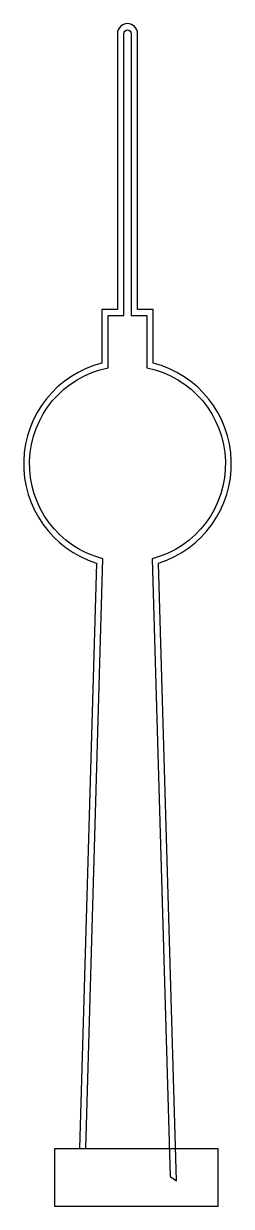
# Model space of a CAD drawing. Header units: millimetres. Extents: x -41 to 41, y -23 to 449.
import ezdxf

# ---------------------------------------------------------------- set-up
doc = ezdxf.new("R2010")
doc.units = ezdxf.units.MM
doc.layers.get('0').update_dxf_attribs({"linetype": 'CONTINUOUS'})

msp = doc.modelspace()

# ---------------------------------------------------------------- linework, layer by layer
msp.add_lwpolyline([(-19.15, 0), (-16.65, 0), (-9.86, 235.24, -0.795254), (-7.74, 311.42), (-7.74, 332.18), (-1.51, 332.18), (-1.51, 444.59, -0.999997), (1.51, 444.59), (1.51, 332.18), (7.74, 332.18), (7.74, 311.42, -0.795254), (9.86, 235.24), (16.97, -11.16), (19.52, -12.87), (12.41, 233.53, 0.755385), (10.25, 313.26), (10.25, 334.68), (4.02, 334.68), (4.02, 444.59, 0.999999), (-4.02, 444.59), (-4.02, 334.68), (-10.25, 334.68), (-10.25, 313.26, 0.755385), (-12.41, 233.53)], format="xyb", close=True)
msp.add_lwpolyline([(-29, 0), (36, 0), (36, -23), (-29, -23)], close=True)

doc.saveas('drawing.dxf')
